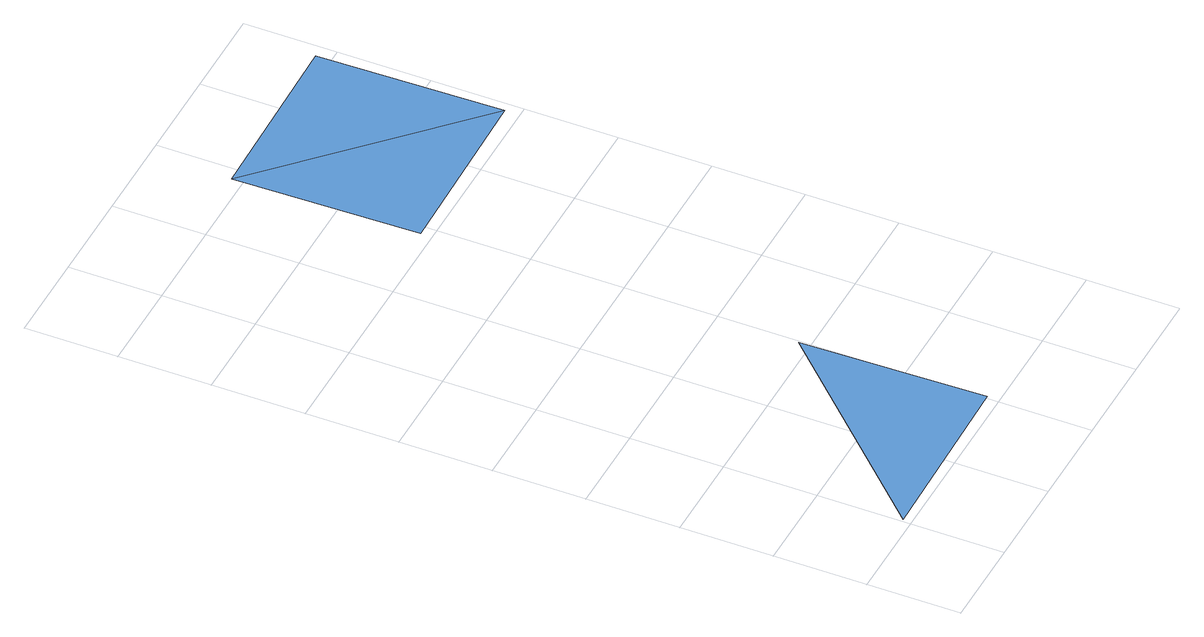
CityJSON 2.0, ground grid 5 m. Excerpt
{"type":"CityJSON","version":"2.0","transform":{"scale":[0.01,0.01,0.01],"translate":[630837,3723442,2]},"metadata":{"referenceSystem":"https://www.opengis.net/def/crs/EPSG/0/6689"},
"CityObjects":{
"waterbody1":{"type":"WaterBody","attributes":{"name":"福岡県津波浸水想定図","class":"1140","function":"2","WaterBodyTsunamiRiskAttribute.description":"1","WaterBodyTsunamiRiskAttribute.rank":"3"},"geometry":[{"type":"MultiSurface","lod":"1","boundaries":[[[0,1,2]]]}]},
"waterbody2":{"type":"WaterBody","attributes":{"name":"福岡県津波浸水想定図","class":"1140","function":"2","WaterBodyTsunamiRiskAttribute.description":"1","WaterBodyTsunamiRiskAttribute.rank":"2"},"geometry":[{"type":"MultiSurface","lod":"1","boundaries":[[[3,4,5]],[[3,6,4]]]}]}
},
"vertices":[
[10,45,13],[1009,64,13],[990,1063,10],
[1951,3082,6],[932,4062,6],[951,3062,6],[1931,4081,6]
]}
